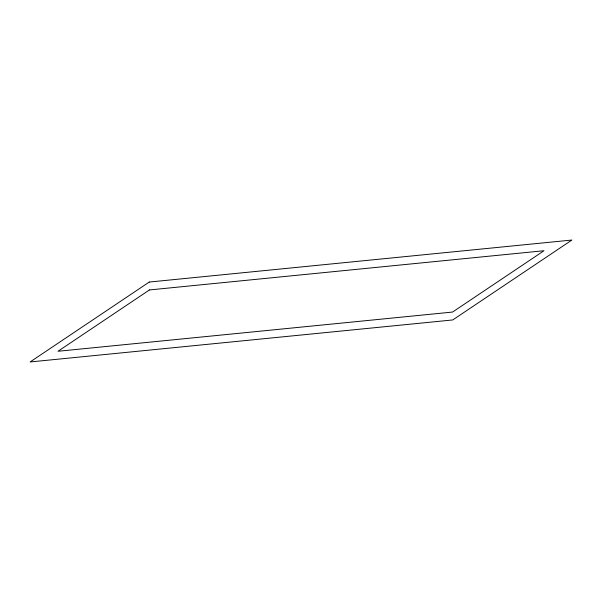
<?xml version="1.0" encoding="UTF-8"?>
<svg xmlns="http://www.w3.org/2000/svg" width="602" height="602" viewBox="0 0 602 602"><rect width="100%" height="100%" fill="white"/><g stroke="black" fill="none" stroke-linecap="round" stroke-linejoin="round"><path stroke-width="0.9" d="M149.251 282.052L30.1 361.96L452.749 319.948L571.9 240.04L149.251 282.052M149.431 289.946L57.988 351.275L452.569 312.054L544.012 250.725L149.431 289.946"/></g></svg>
